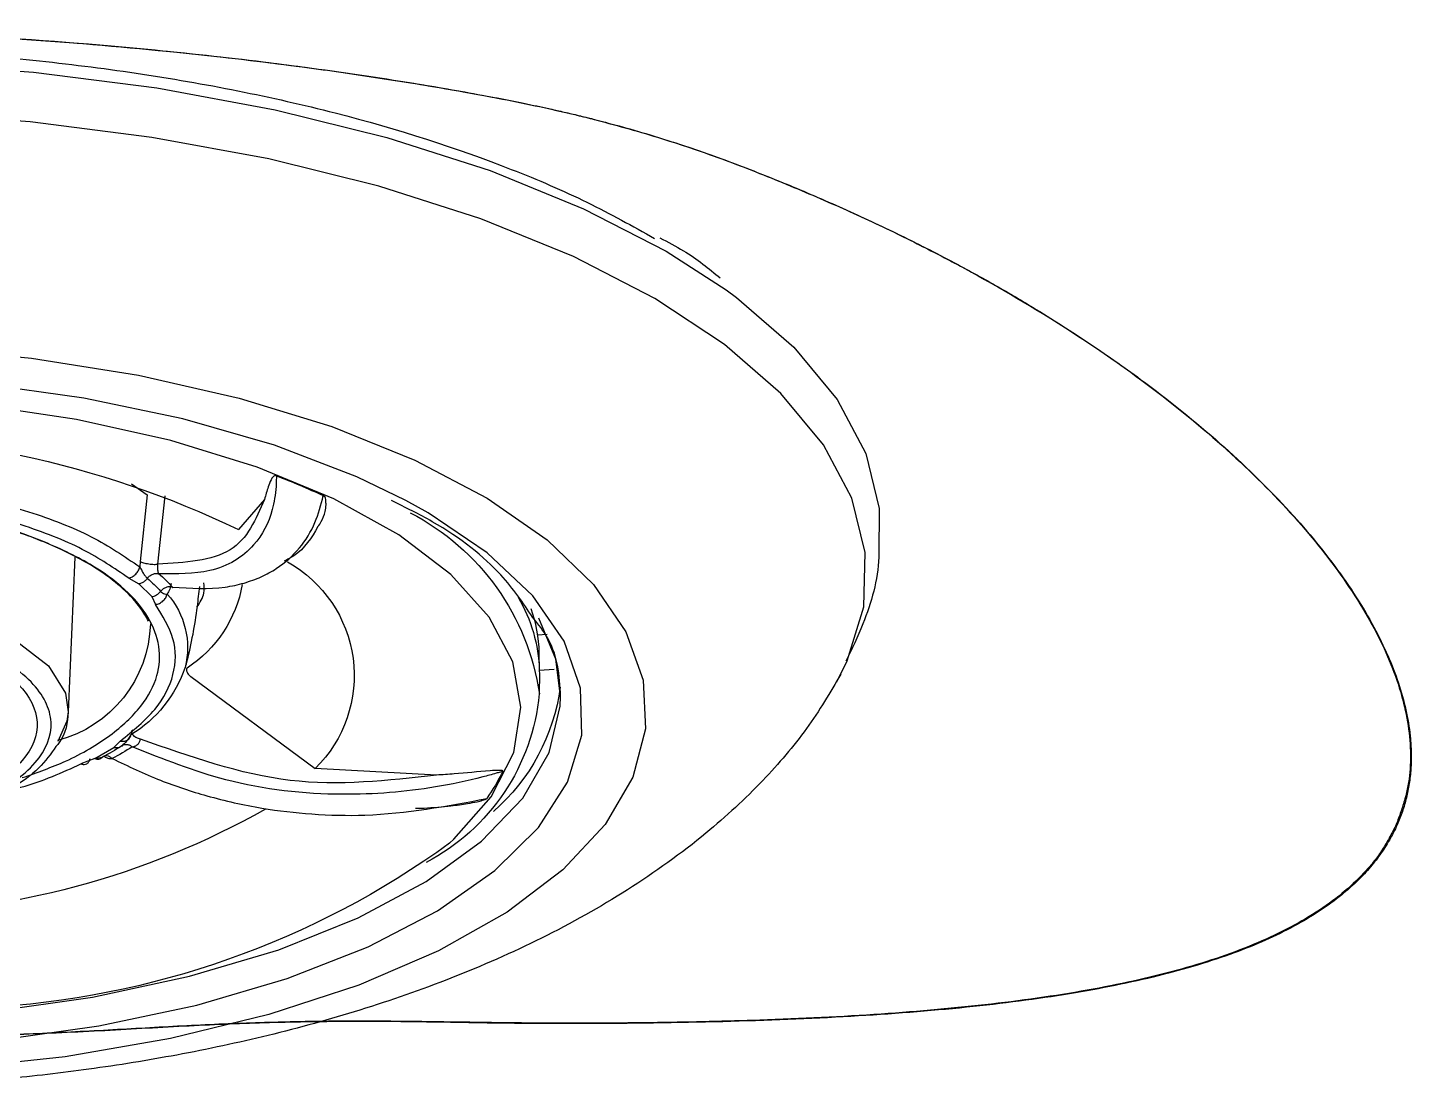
# Model space of a CAD drawing. Extents: x 956 to 1028, y 499 to 635.
# Drawn here: x 981.09 to 982.367, y 579.629 to 580.608 of the extents above; entities that cross this region are included whole.
import ezdxf

# ---------------------------------------------------------------- set-up
doc = ezdxf.new("R2010")
doc.units = 0
doc.header["$MEASUREMENT"] = 0
for name, color, linetype in [('1', 4, 'Continuous'), ('BDIM_CYAN', 4, 'Continuous'), ('DIM', 3, 'Continuous')]:
    doc.layers.add(name, color=color, linetype=linetype)

# ---------------------------------------------------------------- blocks, each defined once
blk = doc.blocks.new('MINI 2IN')
at = {"layer": 'BDIM_CYAN', "color": 3}
for p, q in [((-0.3256, -0.391), (-0.34, -0.4011)), ((-0.4483, -0.4052), (-0.4245, -0.4331)), ((-0.3566, -0.4019), (-0.3566, -0.402)), ((-0.3499, -0.465), (-0.3566, -0.402)), ((-0.34, -0.4011), (-0.3336, -0.4624)), ((-0.2735, -0.4586), (-0.2673, -0.6014)), ((-0.3336, -0.4624), (-0.3333, -0.4675)), ((-0.3443, -0.495), (-0.3324, -0.4833)), ((-0.3232, -0.478), (-0.3324, -0.4833)), ((-0.3443, -0.495), (-0.3478, -0.5023)), ((-0.7092, -0.5299), (-0.7002, -0.5304)), ((-0.7016, -0.5467), (-0.7019, -0.563)), ((-0.7155, -0.5623), (-0.7019, -0.563)), ((-0.7019, -0.563), (-0.702, -0.5661)), ((-0.702, -0.5661), (-0.7019, -0.5848)), ((-0.3805, -0.5688), (-0.4952, -0.6535)), ((-0.3153, -0.6282), (-0.3093, -0.6342)), ((-0.2918, -0.6444), (-0.3093, -0.6342)), ((-0.3012, -0.6424), (-0.3013, -0.6419)), ((-0.2987, -0.6433), (-0.2922, -0.6447)), ((-0.2918, -0.6444), (-0.279, -0.6493)), ((-0.6071, -0.6597), (-0.4952, -0.6535))]:
    blk.add_line(p, q, dxfattribs=at)
at = {"layer": 'BDIM_CYAN', "color": 3, "flags": 128}
for points in [[(0.2342, -0.0129), (0.118, -0.0035), (0, 0), (-0.1183, -0.0026), (-0.2352, -0.0111), (-0.349, -0.0256), (-0.4581, -0.0457), (-0.5611, -0.0713), (-0.6565, -0.1018), (-0.7428, -0.137), (-0.819, -0.1763), (-0.8743, -0.212)], [(-0.9763, -0.5737), (-0.986, -0.5543), (-1.0013, -0.5045), (-1.0027, -0.4542), (-0.9902, -0.4042), (-0.9642, -0.355), (-0.9248, -0.3075), (-0.8727, -0.2623), (-0.8086, -0.22), (-0.7334, -0.1812), (-0.6481, -0.1465), (-0.554, -0.1163), (-0.4523, -0.0911), (-0.3445, -0.0713), (-0.2322, -0.057), (-0.1168, -0.0485), (0, -0.046), (0.1165, -0.0494), (0.2311, -0.0587)], [(-0.8743, -0.212), (-0.884, -0.2191), (-0.9368, -0.2649), (-0.9766, -0.3131), (-1.0031, -0.3628), (-1.0156, -0.4135), (-1.0153, -0.4569)], [(-0.1311, -0.265), (-0.2335, -0.2749), (-0.332, -0.2906), (-0.4249, -0.3118), (-0.5105, -0.3381), (-0.5872, -0.3691), (-0.6538, -0.4041), (-0.7091, -0.4426), (-0.752, -0.4839), (-0.7817, -0.5273), (-0.7978, -0.5719), (-0.8, -0.617), (-0.7882, -0.6617), (-0.7626, -0.7053), (-0.7237, -0.747), (-0.6722, -0.7861), (-0.609, -0.8218), (-0.5353, -0.8535), (-0.4523, -0.8807), (-0.3615, -0.9028), (-0.2645, -0.9195), (-0.1632, -0.9305)], [(-0.5787, -0.4062), (-0.5335, -0.3843), (-0.4575, -0.3552), (-0.373, -0.3309), (-0.2816, -0.3118), (-0.185, -0.2984), (-0.0851, -0.2909), (0.0161, -0.2895), (0.1166, -0.2941), (0.2146, -0.3047), (0.308, -0.3211), (0.3952, -0.3429), (0.4743, -0.3698), (0.5439, -0.4012), (0.6025, -0.4365), (0.6154, -0.4459)], [(-0.6191, -0.7226), (-0.6232, -0.7189), (-0.6576, -0.6797), (-0.6783, -0.6388), (-0.685, -0.5969), (-0.6774, -0.555), (-0.6557, -0.514), (-0.6204, -0.4747), (-0.5722, -0.438), (-0.5122, -0.4047), (-0.4416, -0.3754), (-0.362, -0.3509), (-0.275, -0.3315), (-0.1825, -0.3178)], [(-0.1996, -0.9045), (-0.2955, -0.891), (-0.386, -0.8718), (-0.4694, -0.8474), (-0.5439, -0.8182), (-0.6081, -0.7848), (-0.6609, -0.7478), (-0.7011, -0.708), (-0.728, -0.6661), (-0.7411, -0.6229), (-0.74, -0.5793), (-0.7249, -0.5362), (-0.696, -0.4943), (-0.6539, -0.4545), (-0.5993, -0.4176), (-0.5787, -0.4062)], [(0.2337, -0.5991), (0.2325, -0.587), (0.2194, -0.5616), (0.1926, -0.5385), (0.1535, -0.5188), (0.1046, -0.5037), (0.0486, -0.4942), (-0.0111, -0.4907), (-0.0712, -0.4934), (-0.1282, -0.5023), (-0.1786, -0.5168), (-0.2197, -0.536), (-0.249, -0.5589), (-0.2647, -0.584), (-0.2673, -0.6014)], [(-0.7216, -0.5871), (-0.7172, -0.5526), (-0.7016, -0.5148)], [(0.6879, -0.5806), (0.6835, -0.6151), (0.6651, -0.6577), (0.6329, -0.6988), (0.5875, -0.7376), (0.5298, -0.7732), (0.4609, -0.805), (0.3823, -0.8323), (0.2956, -0.8545), (0.2025, -0.8713), (0.105, -0.8821), (0.0049, -0.8869), (-0.0955, -0.8856), (-0.1944, -0.8781), (-0.2896, -0.8646), (-0.3793, -0.8453), (-0.4616, -0.8208), (-0.5349, -0.7914), (-0.5976, -0.7578), (-0.6485, -0.7207), (-0.6866, -0.6808), (-0.711, -0.6389), (-0.7212, -0.5959), (-0.7216, -0.5871)], [(-0.2673, -0.6014), (-0.2661, -0.61), (-0.2578, -0.6288)]]:
    blk.add_lwpolyline(points, dxfattribs=at)
at = {"layer": 'BDIM_CYAN', "color": 3}
for centre, radius, start, end in [((-0.0392, -1.2344), 0.8891, 88.1322, 115.6833), ((-0.1979, -1.0605), 0.7258, 111.1105, 114.8186), ((-0.4798, -0.6171), 0.2245, 117.3099, 171.7189), ((-0.4109, -0.5678), 0.1202, 119.306, 225.4849), ((-0.313, -0.4633), 0.1167, 190.1277, 236.7176), ((-0.2482, -0.5914), 0.1561, 131.136, 137.6268), ((-0.2409, -0.5919), 0.1511, 131.136, 137.6268), ((-0.5598, -0.5675), 0.1422, 149.6293, 178.1601), ((-0.3028, -0.542), 0.0746, 138.5277, 194.1301), ((-0.5682, -0.5498), 0.1334, 160.7338, 178.6653), ((-0.2287, -0.517), 0.1144, 181.5651, 255.5203), ((-0.2627, -0.5213), 0.119, 199.0793, 238.3342), ((-0.5369, -0.5534), 0.1861, 187.7313, 228.704), ((-0.507, -0.5667), 0.1957, 185.2777, 242.4136), ((-0.1777, -0.4006), 0.2764, 237.4654, 241.8992), ((-0.1727, -0.4071), 0.2677, 237.4654, 241.8992), ((-0.5106, -0.5795), 0.1753, 205.9015, 215.466), ((-0.0787, -0.0343), 0.7541, 240.5589, 269.3221), ((-0.1478, -0.0721), 0.8033, 234.0746, 267.0571)]:
    blk.add_arc(centre, radius, start, end, dxfattribs=at)
for points, knots in [([(0.2291, -0.0014), (0.1705, 0.0035), (0.0498, 0.0137), (-0.1076, 0.0106), (-0.235, 0.0007), (-0.3634, -0.0154), (-0.5171, -0.046), (-0.6528, -0.0897), (-0.7475, -0.1305), (-0.788, -0.1531), (-0.8083, -0.1644)], [0, 0, 0, 0, 0.1532463, 0.3156719, 0.4003608, 0.4850674, 0.6578359, 0.8306045, 0.9152934, 1, 1, 1, 1]), ([(-0.8132, -0.1639), (-0.8206, -0.1677), (-0.8423, -0.1791), (-0.8583, -0.1923), (-0.8689, -0.2009)], [0, 0, 0, 0, 0.34367, 1, 1, 1, 1]), ([(-0.4593, -0.3835), (-0.4592, -0.3834), (-0.459, -0.3834), (-0.4587, -0.3833), (-0.4583, -0.3833), (-0.4579, -0.3834), (-0.4572, -0.3836), (-0.4556, -0.3849), (-0.4527, -0.3905), (-0.4506, -0.3977), (-0.4489, -0.4033), (-0.4483, -0.4052)], [0, 0, 0, 0, 0.0055006, 0.0110552, 0.016084, 0.0215799, 0.030977, 0.0603237, 0.1952739, 0.7306037, 1, 1, 1, 1]), ([(-0.4593, -0.3835), (-0.4593, -0.3839), (-0.4593, -0.385), (-0.4593, -0.3884), (-0.4588, -0.3988), (-0.4552, -0.4212), (-0.4395, -0.4514), (-0.4035, -0.4743), (-0.3673, -0.474), (-0.3508, -0.4739)], [0, 0, 0, 0, 0.007325, 0.019566, 0.05865, 0.192116, 0.441769, 0.746986, 1, 1, 1, 1]), ([(-0.0881, -0.389), (-0.1135, -0.392), (-0.1642, -0.398), (-0.2321, -0.4158), (-0.2912, -0.4387), (-0.3192, -0.4579), (-0.3333, -0.4675)], [0, 0, 0, 0, 0.25, 0.5, 0.75, 1, 1, 1, 1]), ([(-0.6957, -0.5139), (-0.6869, -0.5008), (-0.6665, -0.4704), (-0.6204, -0.4336), (-0.5785, -0.4127), (-0.5656, -0.4063)], [0, 0, 0, 0, 0.34174, 0.798412, 1, 1, 1, 1]), ([(-0.4977, -0.4304), (-0.4988, -0.4288), (-0.5017, -0.4245), (-0.5042, -0.4177), (-0.5054, -0.4111), (-0.5049, -0.4064), (-0.5049, -0.4033), (-0.5028, -0.402), (-0.5026, -0.4018)], [0, 0, 0, 0, 0.191797, 0.519052, 0.729035, 0.856173, 0.983899, 1, 1, 1, 1]), ([(-0.3635, -0.4862), (-0.3802, -0.4872), (-0.4037, -0.4886), (-0.4297, -0.4827), (-0.4455, -0.477), (-0.4637, -0.4671), (-0.4815, -0.451), (-0.4957, -0.4281), (-0.5004, -0.4103), (-0.5026, -0.4018)], [0, 0, 0, 0, 0.229238, 0.322198, 0.414546, 0.50635, 0.67863, 0.847274, 1, 1, 1, 1]), ([(-0.4483, -0.4052), (-0.4405, -0.4235), (-0.4248, -0.4606), (-0.375, -0.4635), (-0.3499, -0.465)], [0, 0, 0, 0, 0.495173, 1, 1, 1, 1]), ([(-0.3232, -0.478), (-0.3098, -0.4688), (-0.2826, -0.4502), (-0.2253, -0.4279), (-0.1592, -0.4107), (-0.1101, -0.4049), (-0.0858, -0.402)], [0, 0, 0, 0, 0.2470114, 0.5, 0.7529886, 1, 1, 1, 1]), ([(-0.4977, -0.4304), (-0.4917, -0.4405), (-0.484, -0.4534), (-0.4697, -0.4605), (-0.4666, -0.4621)], [0, 0, 0, 0, 0.785149, 1, 1, 1, 1]), ([(-0.2249, -0.662), (-0.2387, -0.6572), (-0.2702, -0.646), (-0.3075, -0.6235), (-0.3363, -0.5967), (-0.3557, -0.5599), (-0.3486, -0.5132), (-0.3021, -0.4705), (-0.2428, -0.4426), (-0.2032, -0.4286), (-0.1778, -0.4237), (-0.1734, -0.4228)], [0, 0, 0, 0, 0.081146, 0.185521, 0.289897, 0.392103, 0.581966, 0.771829, 0.874035, 0.978411, 1, 1, 1, 1]), ([(-0.3414, -0.5176), (-0.3392, -0.5136), (-0.334, -0.5042), (-0.3191, -0.488), (-0.2957, -0.4697), (-0.2618, -0.4509), (-0.2195, -0.4342), (-0.1873, -0.4262), (-0.1734, -0.4227)], [0, 0, 0, 0, 0.112803, 0.270618, 0.415988, 0.619279, 0.835157, 1, 1, 1, 1]), ([(-1.0151, -0.4569), (-1.0151, -0.4574), (-1.0145, -0.4791), (-1.0048, -0.5129), (-0.9903, -0.5432), (-0.9848, -0.5545)], [0, 0, 0, 0, 0.016619, 0.632672, 1, 1, 1, 1]), ([(-0.3508, -0.4739), (-0.3507, -0.4735), (-0.3504, -0.4727), (-0.3501, -0.4709), (-0.35, -0.4692), (-0.3499, -0.4678), (-0.3499, -0.4663), (-0.3499, -0.4654), (-0.3499, -0.465)], [0, 0, 0, 0, 0.277558, 0.532524, 0.651825, 0.767232, 0.882131, 1, 1, 1, 1]), ([(-0.3336, -0.4624), (-0.334, -0.4626), (-0.3349, -0.4631), (-0.3367, -0.4637), (-0.339, -0.4643), (-0.3416, -0.4648), (-0.3442, -0.4651), (-0.3465, -0.4652), (-0.3485, -0.4652), (-0.3494, -0.465), (-0.3499, -0.465)], [0, 0, 0, 0, 0.112211, 0.235183, 0.366441, 0.502102, 0.637431, 0.767756, 0.88937, 1, 1, 1, 1]), ([(-0.3333, -0.4675), (-0.3338, -0.4684), (-0.3345, -0.4695), (-0.3355, -0.4716), (-0.3367, -0.4737), (-0.3384, -0.4762), (-0.3397, -0.4775), (-0.3403, -0.4781)], [0, 0, 0, 0, 0.224307, 0.303573, 0.473827, 0.745729, 1, 1, 1, 1]), ([(-0.386, -0.5047), (-0.3888, -0.5004), (-0.3936, -0.493), (-0.3927, -0.4854), (-0.3923, -0.4823)], [0, 0, 0, 0, 0.583848, 1, 1, 1, 1]), ([(-0.3622, -0.4829), (-0.3618, -0.4847), (-0.361, -0.4886), (-0.3595, -0.4912), (-0.3587, -0.4926)], [0, 0, 0, 0, 0.459352, 1, 1, 1, 1]), ([(-0.3403, -0.4781), (-0.3411, -0.4772), (-0.3426, -0.4755), (-0.3455, -0.474), (-0.3484, -0.4734), (-0.3501, -0.4737), (-0.3508, -0.4739)], [0, 0, 0, 0, 0.266689, 0.531115, 0.778754, 1, 1, 1, 1]), ([(-0.3403, -0.4781), (-0.3398, -0.4788), (-0.3387, -0.4801), (-0.3367, -0.4816), (-0.3345, -0.4828), (-0.3331, -0.4831), (-0.3324, -0.4833)], [0, 0, 0, 0, 0.257259, 0.51339, 0.762603, 1, 1, 1, 1]), ([(-0.3883, -0.4855), (-0.3876, -0.4917), (-0.3851, -0.515), (-0.3804, -0.5408), (-0.3753, -0.5598), (-0.3747, -0.5619)], [0, 0, 0, 0, 0.242973, 0.91555, 1, 1, 1, 1]), ([(-0.3639, -0.4862), (-0.3639, -0.4865), (-0.3637, -0.4872), (-0.3636, -0.4866), (-0.3635, -0.4862)], [0, 0, 0, 0, 0.436642, 1, 1, 1, 1]), ([(-0.3525, -0.4901), (-0.3538, -0.491), (-0.3559, -0.4927), (-0.3579, -0.4926), (-0.3587, -0.4926)], [0, 0, 0, 0, 0.571404, 1, 1, 1, 1]), ([(-0.3153, -0.6282), (-0.327, -0.6187), (-0.3506, -0.5994), (-0.3664, -0.567), (-0.3675, -0.5339), (-0.3543, -0.5127), (-0.3478, -0.5023)], [0, 0, 0, 0, 0.247012, 0.5, 0.752988, 1, 1, 1, 1]), ([(-0.7216, -0.587), (-0.7205, -0.5677), (-0.7193, -0.5431), (-0.6998, -0.519), (-0.6957, -0.5139)], [0, 0, 0, 0, 0.785687, 1, 1, 1, 1]), ([(-0.022, -0.7133), (-0.0515, -0.7117), (-0.0968, -0.7094), (-0.1508, -0.6965), (-0.1876, -0.6832), (-0.2173, -0.6668), (-0.2444, -0.6431), (-0.2571, -0.6108), (-0.241, -0.5786), (-0.2114, -0.5552), (-0.1801, -0.5392), (-0.1419, -0.5264), (-0.0865, -0.5141), (-0.041, -0.5123), (-0.0114, -0.5112)], [0, 0, 0, 0, 0.119728, 0.18418, 0.25, 0.31582, 0.380272, 0.5, 0.619728, 0.68418, 0.75, 0.81582, 0.880272, 1, 1, 1, 1]), ([(-0.0117, -0.5167), (-0.0397, -0.5178), (-0.0827, -0.5195), (-0.135, -0.5311), (-0.1712, -0.5432), (-0.2008, -0.5584), (-0.2288, -0.5804), (-0.244, -0.6109), (-0.232, -0.6414), (-0.2063, -0.6638), (-0.1783, -0.6793), (-0.1435, -0.6919), (-0.0924, -0.7041), (-0.0496, -0.7063), (-0.0217, -0.7077)], [0, 0, 0, 0, 0.119728, 0.18418, 0.25, 0.31582, 0.380272, 0.5, 0.619728, 0.68418, 0.75, 0.81582, 0.880272, 1, 1, 1, 1]), ([(-0.377, -0.5608), (-0.3768, -0.561), (-0.3764, -0.5614), (-0.3762, -0.5624), (-0.3764, -0.5635), (-0.377, -0.5649), (-0.3783, -0.5668), (-0.3796, -0.568), (-0.3805, -0.5688)], [0, 0, 0, 0, 0.127623, 0.255996, 0.374285, 0.494115, 0.688929, 1, 1, 1, 1]), ([(-0.9802, -0.5665), (-0.9703, -0.5833), (-0.9505, -0.6169), (-0.9079, -0.6667), (-0.8532, -0.7174), (-0.7847, -0.7666), (-0.7056, -0.8109), (-0.6227, -0.8474), (-0.5383, -0.8769), (-0.4536, -0.9003), (-0.3698, -0.9182), (-0.2888, -0.9313), (-0.2173, -0.9396), (-0.1596, -0.9443), (-0.1179, -0.9466), (-0.088, -0.9477), (-0.0667, -0.9483), (-0.0517, -0.9485), (-0.041, -0.9486), (-0.0334, -0.9487), (-0.0251, -0.9487), (-0.0193, -0.9487), (-0.0151, -0.9487)], [0, 0, 0, 0, 0.068093, 0.135307, 0.209263, 0.298742, 0.387345, 0.47369, 0.555306, 0.633312, 0.70781, 0.777245, 0.84087, 0.886785, 0.919677, 0.943108, 0.959738, 0.971518, 0.979856, 0.985755, 0.989927, 1, 1, 1, 1]), ([(-0.2673, -0.6015), (-0.2664, -0.6112), (-0.2653, -0.6223), (-0.2571, -0.632), (-0.256, -0.6332)], [0, 0, 0, 0, 0.872722, 1, 1, 1, 1]), ([(-0.3268, -0.618), (-0.3265, -0.6183), (-0.3258, -0.6187), (-0.3254, -0.6197), (-0.3256, -0.6209), (-0.3264, -0.6223), (-0.3278, -0.6236), (-0.3297, -0.6247), (-0.3317, -0.6257), (-0.3332, -0.6261), (-0.3339, -0.6264)], [0, 0, 0, 0, 0.11221, 0.235183, 0.36644, 0.502102, 0.63743, 0.767756, 0.889371, 1, 1, 1, 1]), ([(-0.3252, -0.6226), (-0.3245, -0.6234), (-0.3238, -0.6244), (-0.323, -0.6257), (-0.3223, -0.6267), (-0.3203, -0.6297), (-0.3182, -0.6315), (-0.3166, -0.6328)], [0, 0, 0, 0, 0.22908, 0.257055, 0.306679, 0.485356, 1, 1, 1, 1]), ([(-0.6683, -0.6561), (-0.6675, -0.6564), (-0.6655, -0.657), (-0.6593, -0.6588), (-0.6397, -0.6641), (-0.5936, -0.674), (-0.5146, -0.6804), (-0.4177, -0.67), (-0.3549, -0.6449), (-0.3264, -0.6336)], [0, 0, 0, 0, 0.007325, 0.019566, 0.058651, 0.192116, 0.441769, 0.746986, 1, 1, 1, 1]), ([(-0.6071, -0.6597), (-0.5621, -0.6648), (-0.4712, -0.675), (-0.3799, -0.6427), (-0.3339, -0.6264)], [0, 0, 0, 0, 0.495173, 1, 1, 1, 1]), ([(-0.3264, -0.6336), (-0.3273, -0.6334), (-0.329, -0.633), (-0.3311, -0.6317), (-0.3325, -0.6302), (-0.3332, -0.629), (-0.3337, -0.6277), (-0.3338, -0.6268), (-0.3339, -0.6264)], [0, 0, 0, 0, 0.277554, 0.532524, 0.651828, 0.767234, 0.882133, 1, 1, 1, 1]), ([(-0.3166, -0.6328), (-0.3173, -0.6323), (-0.3187, -0.6313), (-0.3214, -0.6312), (-0.3241, -0.6319), (-0.3256, -0.6331), (-0.3264, -0.6336)], [0, 0, 0, 0, 0.266689, 0.531115, 0.778754, 1, 1, 1, 1]), ([(-0.256, -0.6332), (-0.2512, -0.64), (-0.2362, -0.6609), (-0.1899, -0.687), (-0.1227, -0.7059), (-0.0664, -0.7143), (-0.0341, -0.7137), (-0.0262, -0.7136)], [0, 0, 0, 0, 0.1421354, 0.4365014, 0.6862679, 0.9223757, 1, 1, 1, 1]), ([(-0.3079, -0.6444), (-0.3226, -0.6514), (-0.3509, -0.6649), (-0.3973, -0.6801), (-0.4442, -0.6907), (-0.4931, -0.6963), (-0.5638, -0.6981), (-0.6164, -0.6882), (-0.6534, -0.6813)], [0, 0, 0, 0, 0.134858, 0.259599, 0.404069, 0.533562, 0.672142, 1, 1, 1, 1]), ([(-0.3007, -0.6425), (-0.3017, -0.6431), (-0.3039, -0.6444), (-0.3065, -0.6444), (-0.3079, -0.6444)], [0, 0, 0, 0, 0.4915, 1, 1, 1, 1]), ([(-0.2007, -0.6765), (-0.2085, -0.6747), (-0.2384, -0.6679), (-0.2617, -0.6572), (-0.279, -0.6493)], [0, 0, 0, 0, 0.261456, 1, 1, 1, 1]), ([(-0.6683, -0.6561), (-0.6683, -0.6561), (-0.6683, -0.656), (-0.6683, -0.6558), (-0.6681, -0.6557), (-0.6677, -0.6555), (-0.6667, -0.6553), (-0.6628, -0.6552), (-0.648, -0.6563), (-0.6288, -0.6582), (-0.6125, -0.6593), (-0.6071, -0.6597)], [0, 0, 0, 0, 0.0055006, 0.0110552, 0.016084, 0.0215799, 0.030977, 0.0603237, 0.1952739, 0.7306037, 1, 1, 1, 1]), ([(-0.5877, -0.6902), (-0.5904, -0.6902), (-0.6015, -0.6899), (-0.6176, -0.6885), (-0.6339, -0.6863), (-0.6435, -0.6845), (-0.6489, -0.6832), (-0.6517, -0.6822), (-0.653, -0.6817), (-0.6533, -0.6813), (-0.6534, -0.6813)], [0, 0, 0, 0, 0.113874, 0.473252, 0.703642, 0.842922, 0.923274, 0.967887, 0.991923, 1, 1, 1, 1])]:
    blk.add_open_spline(points, degree=3, knots=knots, dxfattribs=at)
for points in [[(-0.3232, -0.478), (-0.3243, -0.4776), (-0.3266, -0.4768), (-0.3297, -0.4743), (-0.3321, -0.4711), (-0.3329, -0.4687), (-0.3333, -0.4675)], [(-0.3635, -0.4862), (-0.3625, -0.486), (-0.3607, -0.4856), (-0.3576, -0.4863), (-0.3548, -0.4877), (-0.3533, -0.4893), (-0.3525, -0.4901)], [(-0.3478, -0.5023), (-0.349, -0.502), (-0.3515, -0.5014), (-0.3548, -0.4991), (-0.3575, -0.4961), (-0.3583, -0.4937), (-0.3587, -0.4926)], [(-0.3443, -0.495), (-0.3451, -0.4948), (-0.3466, -0.4945), (-0.3488, -0.4934), (-0.3509, -0.4919), (-0.352, -0.4907), (-0.3525, -0.4901)], [(-0.3153, -0.6282), (-0.3164, -0.6284), (-0.3187, -0.6287), (-0.3217, -0.6277), (-0.3241, -0.6257), (-0.3248, -0.6236), (-0.3252, -0.6226)], [(-0.3166, -0.6328), (-0.3161, -0.6332), (-0.3151, -0.634), (-0.3133, -0.6346), (-0.3113, -0.6347), (-0.31, -0.6344), (-0.3093, -0.6342)], [(-0.3079, -0.6444), (-0.3071, -0.6438), (-0.3056, -0.6425), (-0.303, -0.6418), (-0.3006, -0.6419), (-0.2994, -0.6428), (-0.2987, -0.6433)], [(-0.2918, -0.6444), (-0.2925, -0.6446), (-0.2938, -0.645), (-0.2956, -0.6449), (-0.2974, -0.6444), (-0.2983, -0.6436), (-0.2987, -0.6433)], [(-0.279, -0.6493), (-0.28, -0.6496), (-0.2819, -0.6501), (-0.2846, -0.6493), (-0.2866, -0.6474), (-0.2873, -0.6454), (-0.2876, -0.6444)]]:
    blk.add_open_spline(points, degree=3, dxfattribs=at)
blk = doc.blocks.new('2026 SX')
at = {"layer": '1', "color": 3}
for points, knots in [([(23.5572, 68.0048), (23.5583, 68.0074), (23.5605, 68.0125), (23.5643, 68.0201), (23.5685, 68.0277), (23.5731, 68.0353), (23.5781, 68.0428), (23.5834, 68.0503), (23.5892, 68.0578), (23.5954, 68.0652), (23.6109, 68.0825), (23.6396, 68.1093), (23.6902, 68.1457), (23.7531, 68.1815), (23.8313, 68.2172), (23.9232, 68.2511), (24.0316, 68.2831), (24.1534, 68.3117), (24.2899, 68.3365), (24.4377, 68.3564), (24.5963, 68.3709), (24.7622, 68.3792), (24.9321, 68.381), (25.1029, 68.3761), (25.2523, 68.366), (25.3783, 68.3533), (25.482, 68.34), (25.5594, 68.3279), (25.6151, 68.3179), (25.6489, 68.3114), (25.6762, 68.3055), (25.6957, 68.301), (25.7115, 68.2972), (25.7361, 68.2908), (25.7664, 68.2822), (25.799, 68.2719), (25.8273, 68.2621), (25.8541, 68.2521), (25.8895, 68.2381), (25.934, 68.2194), (25.9873, 68.195), (26.036, 68.1706), (26.0797, 68.147), (26.1241, 68.1211), (26.1717, 68.091), (26.2323, 68.0485), (26.2955, 67.9974), (26.3563, 67.9382), (26.4045, 67.8799), (26.4393, 67.8245), (26.4616, 67.7722), (26.4694, 67.7348), (26.4707, 67.71), (26.4703, 67.6962), (26.4688, 67.6828), (26.4662, 67.6698), (26.4626, 67.6571), (26.4592, 67.6489), (26.4575, 67.6448)], [0, 0, 0, 0, 0.0053043, 0.0106021, 0.0158951, 0.0211847, 0.0264726, 0.0317602, 0.0370492, 0.042341, 0.0476373, 0.0743799, 0.1011258, 0.1306542, 0.1602576, 0.1925972, 0.2249165, 0.2596819, 0.2943735, 0.3304405, 0.3671808, 0.4044706, 0.4420874, 0.4796062, 0.5172823, 0.5419576, 0.5658755, 0.5900668, 0.5980109, 0.6072702, 0.6154617, 0.6188771, 0.6222533, 0.6276142, 0.6379541, 0.6460082, 0.6535066, 0.660676, 0.6677712, 0.6826224, 0.6981667, 0.7144138, 0.7271864, 0.7396738, 0.7584249, 0.7769258, 0.8075085, 0.8375994, 0.866832, 0.8957986, 0.9231469, 0.9503706, 0.9586406, 0.9669004, 0.9751581, 0.9834218, 0.9916996, 1, 1, 1, 1]), ([(23.5576, 68.0048), (23.5597, 68.0092), (23.5634, 68.0167), (23.5692, 68.028), (23.5755, 68.0385), (23.5857, 68.0533), (23.6009, 68.0714), (23.6295, 68.1001), (23.6735, 68.1348), (23.7395, 68.1744), (23.8176, 68.2114), (23.9073, 68.2455), (24.0075, 68.2764), (24.1173, 68.3037), (24.2356, 68.3272), (24.3613, 68.3466), (24.4929, 68.3619), (24.6293, 68.3727), (24.769, 68.379), (24.9104, 68.3808), (25.0524, 68.3779), (25.1935, 68.3704), (25.3323, 68.3585), (25.4445, 68.3451), (25.5318, 68.3322), (25.5837, 68.3236), (25.6258, 68.3158), (25.6616, 68.3088), (25.6934, 68.3016), (25.7237, 68.294), (25.7491, 68.2871), (25.7887, 68.2753), (25.8277, 68.2621), (25.8658, 68.2475), (25.9034, 68.2322), (25.9494, 68.2125), (26.0022, 68.1877), (26.0697, 68.153), (26.1488, 68.1068), (26.2334, 68.0481), (26.3068, 67.9871), (26.3678, 67.9253), (26.4158, 67.8635), (26.4496, 67.8035), (26.4652, 67.7556), (26.47, 67.7194), (26.47, 67.6932), (26.4661, 67.6726), (26.461, 67.6568), (26.4581, 67.649), (26.4567, 67.6451)], [0, 0, 0, 0, 0.009122, 0.015608, 0.023565, 0.031211, 0.046821, 0.06243, 0.093595, 0.124838, 0.156071, 0.187303, 0.218545, 0.249774, 0.281029, 0.312276, 0.343537, 0.374821, 0.406093, 0.437331, 0.468561, 0.499864, 0.531161, 0.562516, 0.577934, 0.593744, 0.600587, 0.609352, 0.620773, 0.624963, 0.632766, 0.640569, 0.656177, 0.663984, 0.671791, 0.6874, 0.703004, 0.718623, 0.749903, 0.78147, 0.812541, 0.844008, 0.875127, 0.90642, 0.937564, 0.953178, 0.968791, 0.984391, 0.992194, 1, 1, 1, 1]), ([(26.4575, 67.6448), (26.4564, 67.6425), (26.4542, 67.6377), (26.4504, 67.6308), (26.4463, 67.6239), (26.4417, 67.6173), (26.4368, 67.6107), (26.4315, 67.6044), (26.4259, 67.5981), (26.4198, 67.592), (26.4133, 67.5861), (26.3962, 67.5716), (26.3639, 67.5504), (26.3075, 67.5254), (26.2384, 67.5046), (26.1558, 67.488), (26.061, 67.4757), (25.9539, 67.4674), (25.8355, 67.4627), (25.7287, 67.4612), (25.6395, 67.4615), (25.5691, 67.4629), (25.5076, 67.4636), (25.4559, 67.4631), (25.4054, 67.4621), (25.3422, 67.4594), (25.265, 67.4547), (25.1857, 67.4511), (25.0781, 67.4484), (24.9418, 67.4491), (24.7782, 67.4566), (24.6176, 67.4703), (24.463, 67.4897), (24.3167, 67.5142), (24.1808, 67.5432), (24.056, 67.5762), (23.9447, 67.6124), (23.8461, 67.6513), (23.7627, 67.6917), (23.6929, 67.7336), (23.6381, 67.7752), (23.5962, 67.8171), (23.5676, 67.8575), (23.5502, 67.8972), (23.5447, 67.9276), (23.5445, 67.9497), (23.5457, 67.9635), (23.5482, 67.9774), (23.5518, 67.9911), (23.5554, 68.0002), (23.5572, 68.0048)], [0, 0, 0, 0, 0.004932, 0.009862, 0.014792, 0.019723, 0.024658, 0.029598, 0.034544, 0.0395, 0.044466, 0.049444, 0.076726, 0.104346, 0.133817, 0.163779, 0.194933, 0.226652, 0.259255, 0.292688, 0.309384, 0.325746, 0.343946, 0.353328, 0.362171, 0.379303, 0.397064, 0.415083, 0.432945, 0.469162, 0.505564, 0.541775, 0.577634, 0.613028, 0.647959, 0.682038, 0.71609, 0.748701, 0.781353, 0.812151, 0.843029, 0.871567, 0.900228, 0.926431, 0.952643, 0.962124, 0.971592, 0.981054, 0.990521, 1, 1, 1, 1]), ([(26.4567, 67.6451), (26.4548, 67.6414), (26.451, 67.634), (26.4448, 67.6232), (26.4375, 67.6127), (26.4262, 67.5993), (26.4097, 67.5834), (26.3787, 67.5602), (26.3309, 67.535), (26.2607, 67.5109), (26.1783, 67.4923), (26.0853, 67.4788), (25.9822, 67.4696), (25.8931, 67.4652), (25.823, 67.4632), (25.7672, 67.4621), (25.7018, 67.4616), (25.6303, 67.4621), (25.5618, 67.4633), (25.5051, 67.4638), (25.4608, 67.4635), (25.4163, 67.4626), (25.3621, 67.4607), (25.294, 67.4568), (25.2022, 67.4517), (25.0392, 67.4472), (24.85, 67.452), (24.6644, 67.4662), (24.5279, 67.4813), (24.3957, 67.5007), (24.2691, 67.5241), (24.1495, 67.5513), (24.0379, 67.5822), (23.9355, 67.6162), (23.8433, 67.6531), (23.762, 67.6925), (23.6927, 67.7341), (23.6359, 67.7774), (23.5995, 67.8146), (23.5772, 67.8448), (23.5639, 67.8677), (23.5538, 67.8907), (23.5472, 67.9136), (23.5443, 67.9365), (23.5459, 67.9594), (23.5509, 67.9821), (23.5554, 67.9972), (23.5576, 68.0048)], [0, 0, 0, 0, 0.007811, 0.015618, 0.023305, 0.031236, 0.046902, 0.062473, 0.093697, 0.124932, 0.155867, 0.187414, 0.218393, 0.249909, 0.262422, 0.274905, 0.293765, 0.312397, 0.328022, 0.34364, 0.352859, 0.359258, 0.374874, 0.390494, 0.406115, 0.437349, 0.499779, 0.530986, 0.562298, 0.59365, 0.624865, 0.656192, 0.687419, 0.718689, 0.749965, 0.781222, 0.8125, 0.843737, 0.875009, 0.890508, 0.906241, 0.922119, 0.937516, 0.953141, 0.968748, 0.984365, 1, 1, 1, 1])]:
    blk.add_open_spline(points, degree=3, knots=knots, dxfattribs=at)
at = {"layer": 'DIM', "xscale": -1}
blk.add_blockref('MINI 2IN', (24.9641, 68.3504), dxfattribs=at)

msp = doc.modelspace()

# ---------------------------------------------------------------- block references
at = {"layer": '1'}
msp.add_blockref('2026 SX', (955.8964, 512.2273), dxfattribs=at)

doc.saveas('drawing.dxf')
